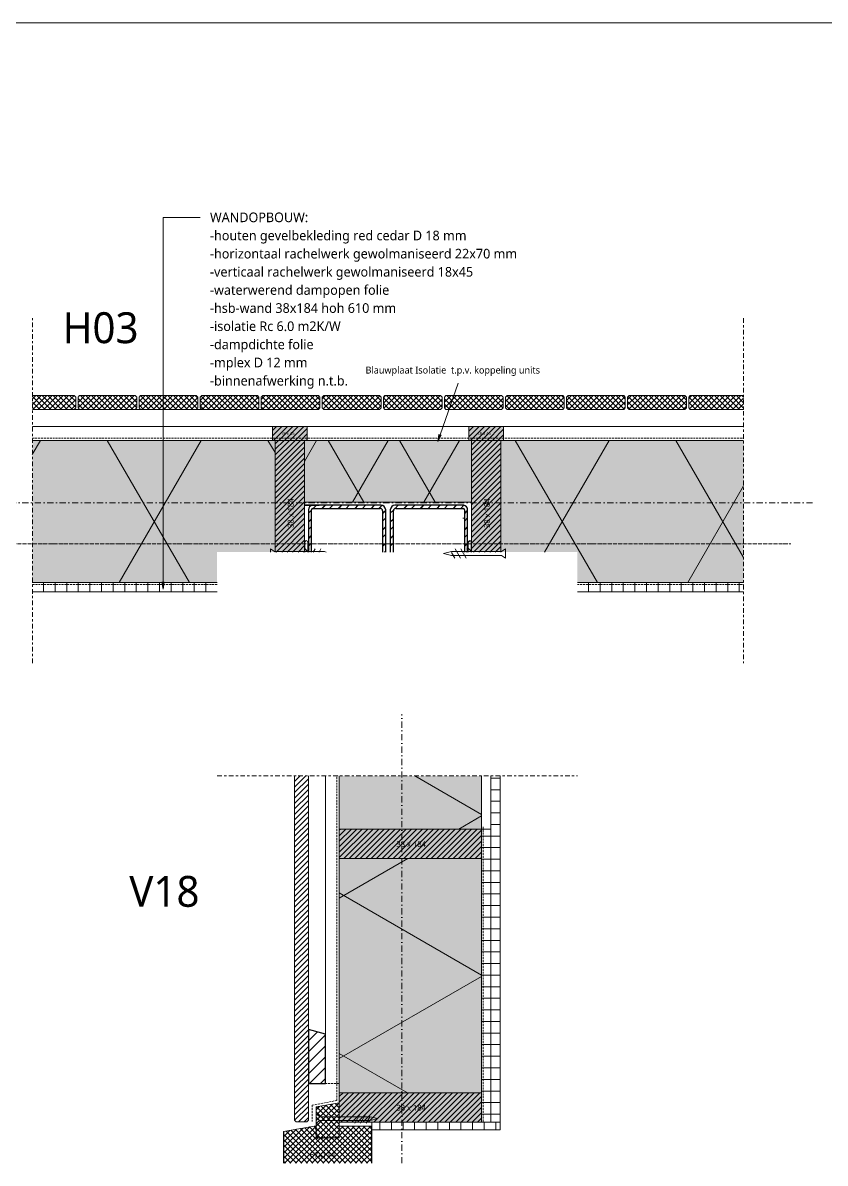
# Model space of a CAD drawing. Header units: millimetres. Extents: x 1381 to 5981, y 1743 to 14688.
# Drawn here: x 3723 to 4761, y 13212 to 14688 of the extents above; entities that cross this region are included whole.
import ezdxf

# ---------------------------------------------------------------- set-up
doc = ezdxf.new("R2010")
doc.units = ezdxf.units.MM
for name, pattern in [('MV_center', [15, 6, -3, 3, -3]), ('MV_hartlijn_staal', [6.6, 5, -0.8, 0, -0.8]), ('MV_hidden', [3.75, 2.5, -1.25]), ('MV_stramien', [16, 8, -4, 0, -4])]:
    doc.linetypes.add(name, pattern=pattern)
for name, color, linetype, lineweight in [('A-ANNO-NOTE', 131, 'Continuous', 18), ('A-DETL', 90, 'Continuous', 13), ('A-DETL-GENF', 92, 'Continuous', 18), ('A-DETL-MEDM', 33, 'Continuous', 18), ('G-ANNO-TEXT', 231, 'Continuous', 13)]:
    doc.layers.add(name, color=color, linetype=linetype, lineweight=lineweight)
doc.styles.add('Segoe UI', font='segoeui.ttf', dxfattribs={"height": 7.5})
doc.styles.add('Segoe UI_1', font='segoeui.ttf', dxfattribs={"height": 4})
doc.styles.add('Segoe UI_2', font='segoeui.ttf', dxfattribs={"height": 12.5})
doc.styles.add('Segoe UI_3', font='segoeui.ttf', dxfattribs={"height": 40})
doc.styles.add('Segoe UI_4', font='segoeui.ttf', dxfattribs={"height": 9})
doc.styles.add('Segoe UI_B', font='segoeui.ttf', dxfattribs={"height": 12.5})
pattern_1 = [(45, (0, 0), (-3.5355339, 3.5355339), []), (135, (0, 0), (-3.5355339, -3.5355339), [])]
pattern_2 = [(270, (0, 0), (-15, -9e-16), [])]
pattern_3 = [(45, (0, 0), (-10.606602, 10.606602), []), (45, (0.5, 0), (-10.606602, 10.606602), []), (45, (10, 0), (-10.606602, 10.606602), [])]
pattern_4 = [(90, (0, 0), (-15, 9e-16), [])]
pattern_5 = [(45, (0, 0), (-10.606602, 10.606602), []), (135, (0, 0), (-10.606602, -10.606602), [])]
pattern_6 = [(300, (-2126.39, -181.76), (-155.885, -90), []), (240, (-2126.39, -181.76), (-155.885, 90), [])]
pattern_7 = [(240, (0, 0), (-11.2583, 6.5), [])]
pattern_8 = [(240, (7.5, 0), (-11.2583, 6.5), [])]

# ---------------------------------------------------------------- blocks, each defined once
blk = doc.blocks.new('00 plaatmateriaal - d_12 mm-3690112-Details Strandbaak Paviljoen')
at = {"layer": 'A-DETL-GENF', "lineweight": 13}
h = blk.add_hatch(dxfattribs=at)
h.set_pattern_fill('FP_5', color=256, style=0, pattern_type=2)
h.set_pattern_definition(pattern_2)
h.paths.add_polyline_path([(457, 12), (218, 12), (218, 0), (457, 0)])
at = {"layer": 'A-DETL-MEDM'}
blk.add_line((457, 12), (218, 12), dxfattribs=at)
blk = doc.blocks.new('00 plaatmateriaal - d_12 mm-3690113-Details Strandbaak Paviljoen')
at = {"layer": 'A-DETL-GENF', "lineweight": 13}
h = blk.add_hatch(dxfattribs=at)
h.set_pattern_fill('FP_3', color=256, style=0, pattern_type=2)
h.set_pattern_definition(pattern_4)
h.paths.add_polyline_path([(457, -12), (457, 0), (242, 0), (242, -12)])
at = {"layer": 'A-DETL-MEDM'}
blk.add_line((242, -12), (457, -12), dxfattribs=at)
blk = doc.blocks.new('00 hout_rechthoekig_sls - SLS 38x184-V9-Details Strandbaak Paviljoen')
at = {"layer": 'A-DETL-GENF', "lineweight": 13}
blk.add_hatch(color=256, dxfattribs=at).paths.add_polyline_path([(144.5, -38), (144.5, 0), (0, 0), (0, -38)])
at = {"layer": 'A-DETL-MEDM', "lineweight": 13}
h = blk.add_hatch(dxfattribs=at)
h.set_pattern_fill('FP_26', color=256, style=0, pattern_type=2)
h.set_pattern_definition([(135, (14147.107, -4087.567), (-3.5355339, -3.5355339), [])])
h.paths.add_polyline_path([(144.5, -36.3), (144.5, 0), (0, 0), (0, -38), (144.5, -38)])
at = {"layer": 'A-DETL-MEDM'}
for p, q in [((0, 0), (80, 0)), ((0, -38), (0, 0)), ((80, 0), (144.5, 0)), ((144.5, -38), (0, -38)), ((144.5, -38), (0, -38))]:
    blk.add_line(p, q, dxfattribs=at)
blk = doc.blocks.new('42 isolatie - Type 1-V10-Details Strandbaak Paviljoen')
at = {"layer": 'A-DETL-GENF'}
blk.add_hatch(color=256, dxfattribs=at).paths.add_polyline_path([(0.3, 0.8), (216.3, 0.8), (216.3, 80.8), (0.3, 80.8), (0.3, 41.6)])
at = {"layer": 'A-DETL-GENF', "lineweight": 13}
h = blk.add_hatch(dxfattribs=at)
h.set_pattern_fill('FP_18', color=256, style=0, pattern_type=2)
h.set_pattern_definition([(60, (0, 0), (-69.282, 40), []), (120, (0, 0), (-69.282, -40), [])])
h.paths.add_polyline_path([(0.3, 0.8), (216.3, 0.8), (216.3, 80.8), (0.3, 80.8), (0.3, 41.6)])
at = {"layer": 'A-DETL-GENF'}
for p, q in [((3.8, 80.8), (0.3, 80.8)), ((0.3, 80.8), (0.3, 0.8)), ((0.3, 80.8), (0.3, 0.8)), ((212.8, 80.8), (3.8, 80.8)), ((212.8, 80.8), (3.8, 80.8)), ((216.3, 80.8), (212.8, 80.8)), ((216.3, 80.8), (212.8, 80.8)), ((216.3, 0.8), (216.3, 80.8)), ((0.3, 0.8), (216.3, 0.8)), ((0.3, 0.8), (216.3, 0.8))]:
    blk.add_line(p, q, dxfattribs=at)
blk = doc.blocks.new('42 isolatie - Type 1-V11-Details Strandbaak Paviljoen')
at = {"layer": 'A-DETL-GENF'}
blk.add_hatch(color=256, dxfattribs=at).paths.add_polyline_path([(314.3, -0.8), (75.3, -0.8), (75.3, -40.3), (0.3, -40.3), (0.3, -184.8), (314.3, -184.8), (314.3, -33.7)])
at = {"layer": 'A-DETL-GENF', "lineweight": 13}
h = blk.add_hatch(dxfattribs=at)
h.set_pattern_fill('FP_22', color=256, style=0, pattern_type=2)
h.set_pattern_definition(pattern_6)
h.paths.add_polyline_path([(314.3, -0.8), (75.3, -0.8), (75.3, -40.3), (0.3, -40.3), (0.3, -184.8), (314.3, -184.8), (314.3, -33.7)])
at = {"layer": 'A-DETL-GENF'}
for p, q in [((314.3, -0.8), (75.3, -0.8)), ((314.3, -0.8), (75.3, -0.8)), ((0.3, -40.3), (0.3, -184.8)), ((0.3, -40.3), (0.3, -184.8)), ((0.3, -184.8), (3.8, -184.8)), ((3.8, -184.8), (314.3, -184.8)), ((3.8, -184.8), (314.3, -184.8))]:
    blk.add_line(p, q, dxfattribs=at)
blk = doc.blocks.new('28 schroef - 5_0x80-V12-Details Strandbaak Paviljoen')
at = {"layer": 'A-DETL-GENF', "lineweight": 13}
h = blk.add_hatch(dxfattribs=at)
h.set_pattern_fill('FP_12', color=256, style=0, pattern_type=2)
h.set_pattern_definition(pattern_7)
h.paths.add_polyline_path([(50, 2), (70, 2), (70, 6), (50, 6)])
h = blk.add_hatch(dxfattribs=at)
h.set_pattern_fill('FP_13', color=256, style=0, pattern_type=2)
h.set_pattern_definition(pattern_8)
h.paths.add_polyline_path([(50, 2), (70, 2), (70, 6), (50, 6)])
for p, q in [((0, 2), (0, 6)), ((0, 6), (5, 2.5)), ((5, 2.5), (70, 2.5)), ((70, 2.5), (72.2, 2))]:
    blk.add_line(p, q, dxfattribs=at)
blk = doc.blocks.new('NLRS_00_DI_maskeer - Type 1-4234849-Details Strandbaak Paviljoen')
at = {"layer": 'A-DETL-GENF', "linetype": 'MV_center'}
blk.add_line((-100, 0), (346.4, 0), dxfattribs=at)
blk = doc.blocks.new('00 hout_rechthoekig_sls - Vuren 18x45-V13-Details Strandbaak Paviljoen')
at = {"layer": 'A-DETL-GENF', "lineweight": 13}
blk.add_hatch(color=256, dxfattribs=at).paths.add_polyline_path([(0, 18), (0, 0), (45, 0), (45, 18), (39.8, 18)])
at = {"layer": 'A-DETL-MEDM', "lineweight": 13}
h = blk.add_hatch(dxfattribs=at)
h.set_pattern_fill('FP_27', color=256, style=0, pattern_type=2)
h.set_pattern_definition([(225, (4091.067, 14165.107), (3.5355339, -3.5355339), [])])
h.paths.add_polyline_path([(0, 18), (0, 0), (45, 0), (45, 18), (39.8, 18)])
at = {"layer": 'A-DETL-MEDM'}
for p, q in [((45, 18), (0, 18)), ((0, 18), (0, 0)), ((45, 18), (0, 18)), ((45, 0), (45, 18)), ((45, 0), (45, 18)), ((45, 0), (45, 18)), ((0, 0), (45, 0))]:
    blk.add_line(p, q, dxfattribs=at)
blk = doc.blocks.new('00 hout_rechthoekig_sls - SLS 38x184-V14-Details Strandbaak Paviljoen')
at = {"layer": 'A-DETL-GENF', "lineweight": 13}
blk.add_hatch(color=256, dxfattribs=at).paths.add_polyline_path([(144.5, -38), (144.5, 0), (0, 0), (0, -38), (39.2, -38)])
at = {"layer": 'A-DETL-MEDM', "lineweight": 13}
h = blk.add_hatch(dxfattribs=at)
h.set_pattern_fill('FP_28', color=256, style=0, pattern_type=2)
h.set_pattern_definition([(135, (14147.107, -4341.567), (-3.5355339, -3.5355339), [])])
h.paths.add_polyline_path([(144.5, 0), (0, 0), (0, -38), (144.5, -38)])
at = {"layer": 'A-DETL-MEDM'}
for p, q in [((0, 0), (144.5, 0)), ((0, -38), (0, 0)), ((144.5, -38), (0, -38)), ((144.5, -38), (0, -38))]:
    blk.add_line(p, q, dxfattribs=at)
blk = doc.blocks.new('00 hout_rechthoekig_sls - Vuren 18x45-V15-Details Strandbaak Paviljoen')
at = {"layer": 'A-DETL-GENF', "lineweight": 13}
blk.add_hatch(color=256, dxfattribs=at).paths.add_polyline_path([(0, 18), (0, 0), (45, 0), (45, 18), (3.5, 18)])
at = {"layer": 'A-DETL-MEDM', "lineweight": 13}
h = blk.add_hatch(dxfattribs=at)
h.set_pattern_fill('FP_29', color=256, style=0, pattern_type=2)
h.set_pattern_definition([(225, (4345.067, 14165.107), (3.5355339, -3.5355339), [])])
h.paths.add_polyline_path([(0, 18), (0, 0), (45, 0), (45, 18), (3.5, 18)])
at = {"layer": 'A-DETL-MEDM'}
for p, q in [((3.5, 18), (0, 18)), ((0, 18), (0, 0)), ((3.5, 18), (0, 18)), ((45, 18), (3.5, 18)), ((45, 18), (3.5, 18)), ((45, 0), (45, 18)), ((45, 0), (45, 18)), ((45, 0), (45, 18)), ((0, 0), (45, 0))]:
    blk.add_line(p, q, dxfattribs=at)
blk = doc.blocks.new('42 isolatie - Type 1-V16-Details Strandbaak Paviljoen')
at = {"layer": 'A-DETL-GENF'}
blk.add_hatch(color=256, dxfattribs=at).paths.add_polyline_path([(314.3, 0.8), (314.3, 184.8), (0.3, 184.8), (0.3, 40.3), (99.3, 40.3), (99.3, 0.8)])
at = {"layer": 'A-DETL-GENF', "lineweight": 13}
h = blk.add_hatch(dxfattribs=at)
h.set_pattern_fill('FP_2', color=256, style=0, pattern_type=2)
h.set_pattern_definition([(60, (-2126.39, 181.76), (-155.885, 90), []), (120, (-2126.39, 181.76), (-155.885, -90), [])])
h.paths.add_polyline_path([(314.3, 0.8), (314.3, 184.8), (0.3, 184.8), (0.3, 40.3), (99.3, 40.3), (99.3, 0.8)])
at = {"layer": 'A-DETL-GENF'}
for p, q in [((314.3, 184.8), (0.3, 184.8)), ((0.3, 184.8), (0.3, 40.3)), ((314.3, 184.8), (0.3, 184.8)), ((0.3, 184.8), (0.3, 40.3)), ((99.3, 0.8), (314.3, 0.8)), ((99.3, 0.8), (314.3, 0.8))]:
    blk.add_line(p, q, dxfattribs=at)
blk = doc.blocks.new('NLRS_00_DI_maskeer - Type 1-4234847-Details Strandbaak Paviljoen')
at = {"layer": 'A-DETL-GENF', "linetype": 'MV_center'}
blk.add_line((346.4, 0), (-100, 0), dxfattribs=at)
blk = doc.blocks.new('42 isolatie - Type 1-3776623-Details Strandbaak Paviljoen')
at = {"layer": 'A-DETL-GENF'}
h = blk.add_hatch(color=256, dxfattribs=at)
h.paths.add_polyline_path([(490.5, -184.8), (490.5, -0.8), (187.2, -0.8), (187.2, -184.8), (468.3, -184.8)])
h.paths.add_polyline_path([(149.2, -0.8), (80.2, -0.8), (80.2, -184.8), (149.2, -184.8)])
at = {"layer": 'A-DETL-GENF', "lineweight": 13}
h = blk.add_hatch(dxfattribs=at)
h.set_pattern_fill('FP_22', color=256, style=0, pattern_type=2)
h.set_pattern_definition(pattern_6)
h.paths.add_polyline_path([(490.5, -184.8), (490.5, -0.8), (187.2, -0.8), (187.2, -184.8), (468.3, -184.8)])
h.paths.add_polyline_path([(149.2, -0.8), (80.2, -0.8), (80.2, -184.8), (149.2, -184.8)])
at = {"layer": 'A-DETL-GENF'}
for p, q in [((149.2, -0.8), (80.2, -0.8)), ((149.2, -0.8), (80.2, -0.8)), ((490.5, -0.8), (187.2, -0.8)), ((490.5, -184.8), (490.5, -0.8)), ((80.2, -184.8), (149.2, -184.8)), ((80.2, -184.8), (149.2, -184.8)), ((187.2, -184.8), (490.5, -184.8)), ((187.2, -184.8), (490.5, -184.8))]:
    blk.add_line(p, q, dxfattribs=at)
blk = doc.blocks.new('00 plaatmateriaal - d_12 mm-3690132-Details Strandbaak Paviljoen')
at = {"layer": 'A-DETL-GENF', "lineweight": 13}
h = blk.add_hatch(dxfattribs=at)
h.set_pattern_fill('FP_5', color=256, style=0, pattern_type=2)
h.set_pattern_definition(pattern_2)
h.paths.add_polyline_path([(379.2, 12), (0, 12), (0, 0), (379.2, 0)])
at = {"layer": 'A-DETL-MEDM'}
for p, q in [((0, 12), (0, 0)), ((38, 0), (341.2, 0)), ((379.2, 0), (379.2, 12))]:
    blk.add_line(p, q, dxfattribs=at)
blk = doc.blocks.new('00 hout_rechthoekig_sls - SLS 38x184-V19-Details Strandbaak Paviljoen')
at = {"layer": 'A-DETL-GENF', "lineweight": 13}
blk.add_hatch(color=256, dxfattribs=at).paths.add_polyline_path([(0, -38), (184, -38), (184, 0), (0, 0)])
at = {"layer": 'A-DETL-MEDM', "lineweight": 13}
h = blk.add_hatch(dxfattribs=at)
h.set_pattern_fill('FP_37', color=256, style=0, pattern_type=2)
h.set_pattern_definition([(45, (-4132.56, -13643.871), (-3.5355339, 3.5355339), [])])
h.paths.add_polyline_path([(0, -38), (184, -38), (184, 0), (0, 0)])
at = {"layer": 'A-DETL-MEDM'}
for p, q in [((0, 0), (184, 0)), ((0, -38), (0, 0)), ((184, 0), (184, -38)), ((184, 0), (184, -38)), ((184, 0), (184, -38)), ((184, -38), (0, -38)), ((184, -38), (0, -38))]:
    blk.add_line(p, q, dxfattribs=at)
blk = doc.blocks.new('00 plaatmateriaal - d_12 mm-3690134-Details Strandbaak Paviljoen')
at = {"layer": 'A-DETL-GENF', "lineweight": 13}
h = blk.add_hatch(dxfattribs=at)
h.set_pattern_fill('FP_3', color=256, style=0, pattern_type=2)
h.set_pattern_definition(pattern_4)
h.paths.add_polyline_path([(485, -12), (485, 0), (36.8, 0), (36.8, -12), (424.8, -12)])
at = {"layer": 'A-DETL-MEDM'}
for p, q in [((485, 0), (36.8, 0)), ((36.8, -12), (485, -12))]:
    blk.add_line(p, q, dxfattribs=at)
blk = doc.blocks.new('NLRS_00_DI_maskeer - Type 1-4234853-Details Strandbaak Paviljoen')
at = {"layer": 'A-DETL-GENF', "linetype": 'MV_center'}
blk.add_line((366, 0), (-100, 0), dxfattribs=at)
blk = doc.blocks.new('00 hout_rechthoekig_sls - SLS 38x184-V20-Details Strandbaak Paviljoen')
at = {"layer": 'A-DETL-GENF', "lineweight": 13}
blk.add_hatch(color=256, dxfattribs=at).paths.add_polyline_path([(0, -38), (184, -38), (184, 0), (0, 0), (0, -13)])
at = {"layer": 'A-DETL-MEDM', "lineweight": 13}
h = blk.add_hatch(dxfattribs=at)
h.set_pattern_fill('FP_39', color=256, style=0, pattern_type=2)
h.set_pattern_definition([(45, (-4132.56, -13302.641), (-3.5355339, 3.5355339), [])])
h.paths.add_polyline_path([(0, -38), (184, -38), (184, 0), (0, 0), (0, -13)])
at = {"layer": 'A-DETL-MEDM'}
for p, q in [((0, 0), (184, 0)), ((0, -13), (0, 0)), ((184, 0), (184, -38)), ((184, 0), (184, -38)), ((184, 0), (184, -38)), ((0, -38), (0, -13)), ((20, -38), (0, -38)), ((20, -38), (0, -38)), ((40, -38), (20, -38)), ((40, -38), (20, -38)), ((42, -38), (40, -38)), ((42, -38), (40, -38)), ((184, -38), (42, -38)), ((184, -38), (42, -38))]:
    blk.add_line(p, q, dxfattribs=at)
blk = doc.blocks.new('00 plaatmateriaal - d_10 mm-3690135-Details Strandbaak Paviljoen')
at = {"layer": 'A-DETL-GENF', "lineweight": 13}
h = blk.add_hatch(dxfattribs=at)
h.set_pattern_fill('FP_5', color=256, style=0, pattern_type=2)
h.set_pattern_definition(pattern_2)
h.paths.add_polyline_path([(0, 10), (0, 0), (166, 0), (166, 10), (127.9, 10)])
at = {"layer": 'A-DETL-MEDM'}
for p, q in [((166, 10), (0, 10)), ((0, 10), (0, 0)), ((0, 0), (166, 0)), ((166, 0), (166, 5))]:
    blk.add_line(p, q, dxfattribs=at)
blk = doc.blocks.new('28 schroef - 5_0x80-4440999-Details Strandbaak Paviljoen')
at = {"layer": 'A-DETL-GENF', "lineweight": 13}
h = blk.add_hatch(dxfattribs=at)
h.set_pattern_fill('FP_12', color=256, style=0, pattern_type=2)
h.set_pattern_definition(pattern_7)
h.paths.add_polyline_path([(50, -6), (70, -6), (70, 6), (50, 6)])
h = blk.add_hatch(dxfattribs=at)
h.set_pattern_fill('FP_13', color=256, style=0, pattern_type=2)
h.set_pattern_definition(pattern_8)
h.paths.add_polyline_path([(50, -6), (70, -6), (70, 6), (50, 6)])
for p, q in [((0, -6), (0, 6)), ((0, 6), (5, 2.5)), ((5, 2.5), (70, 2.5)), ((70, 2.5), (80, 0)), ((80, 0), (70, -2.5)), ((5, -2.5), (0, -6)), ((70, -2.5), (5, -2.5))]:
    blk.add_line(p, q, dxfattribs=at)
blk = doc.blocks.new('28 schroef - 5_0x80-V32-Details Strandbaak Paviljoen')
at = {"layer": 'A-DETL-GENF', "lineweight": 13}
h = blk.add_hatch(dxfattribs=at)
h.set_pattern_fill('FP_8', color=256, style=0, pattern_type=2)
h.set_pattern_definition([(120, (0, 0), (-11.2583, -6.5), [])])
h.paths.add_polyline_path([(70, 6), (50, 6), (50, -6), (70, -6), (70, 4.6)])
h = blk.add_hatch(dxfattribs=at)
h.set_pattern_fill('FP_9', color=256, style=0, pattern_type=2)
h.set_pattern_definition([(120, (7.5, 0), (-11.2583, -6.5), [])])
h.paths.add_polyline_path([(70, 6), (50, 6), (50, -6), (70, -6), (70, 4.6)])
for p, q in [((0, 6), (0, -6)), ((5, 2.5), (0, 6)), ((70, 2.5), (5, 2.5)), ((80, 0), (70, 2.5)), ((0, -6), (5, -2.5)), ((5, -2.5), (70, -2.5)), ((70, -2.5), (80, 0))]:
    blk.add_line(p, q, dxfattribs=at)

msp = doc.modelspace()

# ---------------------------------------------------------------- hatches: boundary and pattern name
at = {"layer": 'A-DETL-GENF', "lineweight": 13}
h = msp.add_hatch(dxfattribs=at)
h.set_pattern_fill('FP_15', color=250, style=0, pattern_type=2)
h.set_pattern_definition(pattern_1)
h.paths.add_polyline_path([(3735.6, 14187.1), (3789.6, 14187.1), (3791.6, 14189.1), (3791.6, 14203.1), (3789.6, 14205.1), (3735.6, 14205.1), (3735.6, 14191.6)])
h = msp.add_hatch(dxfattribs=at)
h.set_pattern_fill('FP_15', color=250, style=0, pattern_type=2)
h.set_pattern_definition(pattern_1)
h.paths.add_polyline_path([(3868.6, 14187.1), (3870.6, 14189.1), (3870.6, 14203.1), (3868.6, 14205.1), (3796.6, 14205.1), (3794.6, 14203.1), (3794.6, 14189.1), (3796.6, 14187.1)])
h = msp.add_hatch(dxfattribs=at)
h.set_pattern_fill('FP_15', color=250, style=0, pattern_type=2)
h.set_pattern_definition(pattern_1)
h.paths.add_polyline_path([(3947.6, 14187.1), (3949.6, 14189.1), (3949.6, 14203.1), (3947.6, 14205.1), (3875.6, 14205.1), (3873.6, 14203.1), (3873.6, 14189.1), (3875.6, 14187.1)])
h = msp.add_hatch(dxfattribs=at)
h.set_pattern_fill('FP_15', color=250, style=0, pattern_type=2)
h.set_pattern_definition(pattern_1)
h.paths.add_polyline_path([(4026.6, 14187.1), (4028.6, 14189.1), (4028.6, 14203.1), (4026.6, 14205.1), (3954.6, 14205.1), (3952.6, 14203.1), (3952.6, 14189.1), (3954.6, 14187.1)])
h = msp.add_hatch(dxfattribs=at)
h.set_pattern_fill('FP_15', color=250, style=0, pattern_type=2)
h.set_pattern_definition(pattern_1)
h.paths.add_polyline_path([(4105.6, 14187.1), (4107.6, 14189.1), (4107.6, 14203.1), (4105.6, 14205.1), (4033.6, 14205.1), (4031.6, 14203.1), (4031.6, 14189.1), (4033.6, 14187.1), (4051.3, 14187.1)])
h = msp.add_hatch(dxfattribs=at)
h.set_pattern_fill('FP_15', color=250, style=0, pattern_type=2)
h.set_pattern_definition(pattern_1)
h.paths.add_polyline_path([(4184.6, 14187.1), (4186.6, 14189.1), (4186.6, 14203.1), (4184.6, 14205.1), (4112.6, 14205.1), (4110.6, 14203.1), (4110.6, 14189.1), (4112.6, 14187.1)])
h = msp.add_hatch(dxfattribs=at)
h.set_pattern_fill('FP_15', color=250, style=0, pattern_type=2)
h.set_pattern_definition(pattern_1)
h.paths.add_polyline_path([(4263.6, 14187.1), (4265.6, 14189.1), (4265.6, 14203.1), (4263.6, 14205.1), (4191.6, 14205.1), (4189.6, 14203.1), (4189.6, 14189.1), (4191.6, 14187.1), (4212.7, 14187.1)])
h = msp.add_hatch(dxfattribs=at)
h.set_pattern_fill('FP_15', color=250, style=0, pattern_type=2)
h.set_pattern_definition(pattern_1)
h.paths.add_polyline_path([(4342.6, 14187.1), (4344.6, 14189.1), (4344.6, 14203.1), (4342.6, 14205.1), (4270.6, 14205.1), (4268.6, 14203.1), (4268.6, 14189.1), (4270.6, 14187.1)])
h = msp.add_hatch(dxfattribs=at)
h.set_pattern_fill('FP_15', color=250, style=0, pattern_type=2)
h.set_pattern_definition(pattern_1)
h.paths.add_polyline_path([(4421.6, 14187.1), (4423.6, 14189.1), (4423.6, 14203.1), (4421.6, 14205.1), (4349.6, 14205.1), (4347.6, 14203.1), (4347.6, 14189.1), (4349.6, 14187.1), (4374.1, 14187.1)])
h = msp.add_hatch(dxfattribs=at)
h.set_pattern_fill('FP_15', color=250, style=0, pattern_type=2)
h.set_pattern_definition(pattern_1)
h.paths.add_polyline_path([(4500.6, 14187.1), (4502.6, 14189.1), (4502.6, 14203.1), (4500.6, 14205.1), (4428.6, 14205.1), (4426.6, 14203.1), (4426.6, 14189.1), (4428.6, 14187.1)])
h = msp.add_hatch(dxfattribs=at)
h.set_pattern_fill('FP_15', color=250, style=0, pattern_type=2)
h.set_pattern_definition(pattern_1)
h.paths.add_polyline_path([(4579.6, 14187.1), (4581.6, 14189.1), (4581.6, 14203.1), (4579.6, 14205.1), (4507.6, 14205.1), (4505.6, 14203.1), (4505.6, 14189.1), (4507.6, 14187.1)])
h = msp.add_hatch(dxfattribs=at)
h.set_pattern_fill('FP_15', color=250, style=0, pattern_type=2)
h.set_pattern_definition(pattern_1)
h.paths.add_polyline_path([(4655.6, 14187.1), (4655.6, 14205.1), (4586.6, 14205.1), (4584.6, 14203.1), (4584.6, 14189.1), (4586.6, 14187.1)])
h = msp.add_hatch(dxfattribs=at)
h.set_pattern_fill('FP_4', color=254, style=0, pattern_type=2)
h.set_pattern_definition(pattern_3)
h.paths.add_polyline_path([(4192.6, 14002.6), (4192.6, 14057.1), (4192.4, 14058.7), (4191.8, 14060.1), (4190.8, 14061.3), (4189.6, 14062.3), (4188.1, 14062.9), (4186.6, 14063.1), (4097.6, 14063.1), (4096.2, 14062.7), (4095, 14062), (4094, 14061.1), (4093.2, 14059.9), (4092.7, 14058.6), (4092.6, 14057.2), (4092.6, 14002.6), (4096.6, 14002.6), (4096.6, 14057.2), (4096.6, 14057.7), (4096.8, 14058.2), (4097.1, 14058.6), (4097.5, 14058.9), (4098, 14059.1), (4185.6, 14059.1), (4186.3, 14059), (4187.1, 14058.7), (4187.7, 14058.2), (4188.2, 14057.6), (4188.5, 14056.9), (4188.6, 14056.1), (4188.6, 14002.6), (4190.1, 14002.6)])
h = msp.add_hatch(dxfattribs=at)
h.set_pattern_fill('FP_4', color=254, style=0, pattern_type=2)
h.set_pattern_definition(pattern_3)
h.paths.add_polyline_path([(4298.6, 14002.6), (4298.6, 14057.2), (4298.4, 14058.6), (4297.9, 14059.9), (4297.1, 14061.1), (4296.1, 14062), (4294.9, 14062.7), (4293.6, 14063.1), (4204.6, 14063.1), (4203, 14062.9), (4201.6, 14062.3), (4200.3, 14061.3), (4199.4, 14060.1), (4198.8, 14058.7), (4198.6, 14057.1), (4198.6, 14002.6), (4202.6, 14002.6), (4202.6, 14056.1), (4202.7, 14056.9), (4203, 14057.6), (4203.4, 14058.2), (4204.1, 14058.7), (4204.8, 14059), (4205.6, 14059.1), (4293.1, 14059.1), (4293.6, 14058.9), (4294, 14058.6), (4294.3, 14058.2), (4294.5, 14057.7), (4294.6, 14057.2), (4294.6, 14002.6), (4296.1, 14002.6)])
h = msp.add_hatch(dxfattribs=at)
h.set_pattern_fill('FP_14', color=254, style=0, pattern_type=2)
h.set_pattern_definition(pattern_5)
h.paths.add_polyline_path([(4091.9, 14002.6), (4091.9, 14015.4), (4091.8, 14015.9), (4091.6, 14016.4), (4091.3, 14016.8), (4090.9, 14017.1), (4090.4, 14017.3), (4089.9, 14017.4), (4089.3, 14017.3), (4088.9, 14017.1), (4088.4, 14016.8), (4088.1, 14016.4), (4087.9, 14015.9), (4087.9, 14015.4), (4087.9, 14002.6), (4089.6, 14002.6)])
h = msp.add_hatch(dxfattribs=at)
h.set_pattern_fill('FP_14', color=254, style=0, pattern_type=2)
h.set_pattern_definition(pattern_5)
h.paths.add_polyline_path([(4303.3, 14002.6), (4303.3, 14015.4), (4303.2, 14015.9), (4303, 14016.4), (4302.7, 14016.8), (4302.3, 14017.1), (4301.8, 14017.3), (4301.3, 14017.4), (4300.8, 14017.3), (4300.3, 14017.1), (4299.9, 14016.8), (4299.5, 14016.4), (4299.3, 14015.9), (4299.3, 14015.4), (4299.3, 14002.6), (4301.5, 14002.6)])
h = msp.add_hatch(dxfattribs=at)
h.set_pattern_fill('FP_36', color=250, style=0, pattern_type=2)
h.set_pattern_definition([(45, (0, 0), (-3.5355339, 3.5355339), [])])
h.paths.add_polyline_path([(4090.6, 13265.3), (4092.6, 13267.3), (4092.6, 13712.9), (4074.6, 13712.9), (4074.6, 13267.3), (4076.6, 13265.3)])
h = msp.add_hatch(dxfattribs=at)
h.set_pattern_fill('FP_38', color=254, style=0, pattern_type=2)
h.set_pattern_definition([(45, (0, 0), (-7.071068, 7.071068), [])])
h.paths.add_polyline_path([(4092.6, 13314.6), (4114.6, 13314.6), (4114.6, 13378.7), (4092.6, 13384.6), (4092.6, 13324.8)])
h = msp.add_hatch(dxfattribs=at)
h.set_pattern_fill('FP_15', color=250, style=0, pattern_type=2)
h.set_pattern_definition(pattern_1)
h.paths.add_polyline_path([(4132, 13244.6), (4132.6, 13244.6), (4132.6, 13289.6), (4102.6, 13284.4), (4102.6, 13257.2), (4102.8, 13257.2), (4103.1, 13257.1), (4103.3, 13256.9), (4103.4, 13256.7), (4103.5, 13256.5), (4103.6, 13256.2), (4103.5, 13256), (4103.4, 13255.7), (4103.3, 13255.5), (4103.1, 13255.3), (4102.8, 13255.2), (4102.6, 13255.2), (4102.6, 13250.9), (4102.8, 13250.9), (4103.1, 13250.8), (4103.3, 13250.6), (4103.4, 13250.4), (4103.5, 13250.2), (4103.6, 13249.9), (4103.5, 13249.6), (4103.4, 13249.4), (4103.3, 13249.2), (4103.1, 13249), (4102.8, 13248.9), (4102.6, 13248.9), (4102.6, 13244.6), (4103.2, 13244.6), (4103.3, 13244.9), (4103.4, 13245.2), (4103.6, 13245.4), (4103.7, 13245.5), (4104, 13245.6), (4104.2, 13245.6), (4104.5, 13245.6), (4104.7, 13245.5), (4105, 13245.3), (4105.1, 13245.1), (4105.2, 13244.9), (4105.2, 13244.6), (4109.6, 13244.6), (4109.6, 13244.9), (4109.7, 13245.1), (4109.9, 13245.3), (4110.1, 13245.5), (4110.3, 13245.6), (4110.6, 13245.6), (4110.8, 13245.6), (4111.1, 13245.5), (4111.3, 13245.3), (4111.4, 13245.1), (4111.5, 13244.9), (4111.6, 13244.6), (4115.9, 13244.6), (4115.9, 13244.9), (4116, 13245.1), (4116.2, 13245.3), (4116.4, 13245.5), (4116.6, 13245.6), (4116.9, 13245.6), (4117.2, 13245.6), (4117.4, 13245.5), (4117.6, 13245.3), (4117.8, 13245.1), (4117.9, 13244.9), (4117.9, 13244.6), (4122.2, 13244.6), (4122.2, 13244.9), (4122.3, 13245.1), (4122.5, 13245.3), (4122.7, 13245.5), (4123, 13245.6), (4123.2, 13245.6), (4123.5, 13245.6), (4123.7, 13245.5), (4123.9, 13245.3), (4124.1, 13245.1), (4124.2, 13244.9), (4124.2, 13244.6), (4128.5, 13244.6), (4128.6, 13244.9), (4128.7, 13245.1), (4128.8, 13245.3), (4129, 13245.5), (4129.3, 13245.6), (4129.5, 13245.6), (4129.8, 13245.6), (4130, 13245.5), (4130.2, 13245.3), (4130.4, 13245.1), (4130.5, 13244.9), (4130.5, 13244.6)])
h = msp.add_hatch(dxfattribs=at)
h.set_pattern_fill('FP_15', color=250, style=0, pattern_type=2)
h.set_pattern_definition(pattern_1)
h.paths.add_polyline_path([(4071.7, 13211.6), (4174.6, 13211.6), (4174.6, 13259.6), (4132.6, 13259.6), (4132.6, 13244.6), (4130.5, 13244.6), (4130.5, 13244.4), (4130.4, 13244.1), (4130.2, 13243.9), (4130, 13243.8), (4129.8, 13243.7), (4129.5, 13243.6), (4129.3, 13243.7), (4129, 13243.8), (4128.8, 13243.9), (4128.7, 13244.1), (4128.6, 13244.4), (4128.5, 13244.6), (4124.2, 13244.6), (4124.2, 13244.4), (4124.1, 13244.1), (4123.9, 13243.9), (4123.7, 13243.8), (4123.5, 13243.7), (4123.2, 13243.6), (4123, 13243.7), (4122.7, 13243.8), (4122.5, 13243.9), (4122.3, 13244.1), (4122.2, 13244.4), (4122.2, 13244.6), (4117.9, 13244.6), (4117.9, 13244.4), (4117.8, 13244.1), (4117.6, 13243.9), (4117.4, 13243.8), (4117.2, 13243.7), (4116.9, 13243.6), (4116.6, 13243.7), (4116.4, 13243.8), (4116.2, 13243.9), (4116, 13244.1), (4115.9, 13244.4), (4115.9, 13244.6), (4111.6, 13244.6), (4111.5, 13244.4), (4111.4, 13244.1), (4111.3, 13243.9), (4111.1, 13243.8), (4110.8, 13243.7), (4110.6, 13243.6), (4110.3, 13243.7), (4110.1, 13243.8), (4109.9, 13243.9), (4109.7, 13244.1), (4109.6, 13244.4), (4109.6, 13244.6), (4105.2, 13244.6), (4105.2, 13244.4), (4105.1, 13244.1), (4105, 13243.9), (4104.7, 13243.8), (4104.5, 13243.7), (4104.2, 13243.6), (4104, 13243.7), (4103.7, 13243.8), (4103.5, 13243.9), (4103.4, 13244.1), (4103.3, 13244.4), (4103.2, 13244.6), (4102.6, 13244.6), (4102.6, 13248.9), (4102.3, 13248.9), (4102.1, 13249), (4101.9, 13249.2), (4101.7, 13249.4), (4101.6, 13249.6), (4101.6, 13249.9), (4101.6, 13250.2), (4101.7, 13250.4), (4101.9, 13250.6), (4102.1, 13250.8), (4102.3, 13250.9), (4102.6, 13250.9), (4102.6, 13255.2), (4102.3, 13255.2), (4102.1, 13255.3), (4101.9, 13255.5), (4101.7, 13255.7), (4101.6, 13256), (4101.6, 13256.2), (4101.6, 13256.5), (4101.7, 13256.7), (4101.9, 13256.9), (4102.1, 13257.1), (4102.3, 13257.2), (4102.6, 13257.2), (4102.6, 13260), (4060.6, 13252.6), (4060.6, 13211.6)])
at = {"layer": 'A-DETL-GENF'}
for points in [[(4102.6, 13255.2), (4102.8, 13255.2), (4103.1, 13255.3), (4103.3, 13255.5), (4103.4, 13255.7), (4103.5, 13256), (4103.6, 13256.2), (4103.5, 13256.5), (4103.4, 13256.7), (4103.3, 13256.9), (4103.1, 13257.1), (4102.8, 13257.2), (4102.6, 13257.2), (4102.3, 13257.2), (4102.1, 13257.1), (4101.9, 13256.9), (4101.7, 13256.7), (4101.6, 13256.5), (4101.6, 13256.2), (4101.6, 13256), (4101.7, 13255.7), (4101.9, 13255.5), (4102.1, 13255.3), (4102.3, 13255.2)], [(4102.6, 13248.9), (4102.8, 13248.9), (4103.1, 13249), (4103.3, 13249.2), (4103.4, 13249.4), (4103.5, 13249.6), (4103.6, 13249.9), (4103.5, 13250.2), (4103.4, 13250.4), (4103.3, 13250.6), (4103.1, 13250.8), (4102.8, 13250.9), (4102.6, 13250.9), (4102.3, 13250.9), (4102.1, 13250.8), (4101.9, 13250.6), (4101.7, 13250.4), (4101.6, 13250.2), (4101.6, 13249.9), (4101.6, 13249.6), (4101.7, 13249.4), (4101.9, 13249.2), (4102.1, 13249), (4102.3, 13248.9)], [(4104.2, 13243.6), (4104.5, 13243.7), (4104.7, 13243.8), (4105, 13243.9), (4105.1, 13244.1), (4105.2, 13244.4), (4105.2, 13244.6), (4105.2, 13244.9), (4105.1, 13245.1), (4105, 13245.3), (4104.7, 13245.5), (4104.5, 13245.6), (4104.2, 13245.6), (4104, 13245.6), (4103.7, 13245.5), (4103.5, 13245.3), (4103.4, 13245.1), (4103.3, 13244.9), (4103.2, 13244.6), (4103.3, 13244.4), (4103.4, 13244.1), (4103.5, 13243.9), (4103.7, 13243.8), (4104, 13243.7)], [(4110.6, 13243.6), (4110.8, 13243.7), (4111.1, 13243.8), (4111.3, 13243.9), (4111.4, 13244.1), (4111.5, 13244.4), (4111.6, 13244.6), (4111.5, 13244.9), (4111.4, 13245.1), (4111.3, 13245.3), (4111.1, 13245.5), (4110.8, 13245.6), (4110.6, 13245.6), (4110.3, 13245.6), (4110.1, 13245.5), (4109.9, 13245.3), (4109.7, 13245.1), (4109.6, 13244.9), (4109.6, 13244.6), (4109.6, 13244.4), (4109.7, 13244.1), (4109.9, 13243.9), (4110.1, 13243.8), (4110.3, 13243.7)], [(4116.9, 13243.6), (4117.2, 13243.7), (4117.4, 13243.8), (4117.6, 13243.9), (4117.8, 13244.1), (4117.9, 13244.4), (4117.9, 13244.6), (4117.9, 13244.9), (4117.8, 13245.1), (4117.6, 13245.3), (4117.4, 13245.5), (4117.2, 13245.6), (4116.9, 13245.6), (4116.6, 13245.6), (4116.4, 13245.5), (4116.2, 13245.3), (4116, 13245.1), (4115.9, 13244.9), (4115.9, 13244.6), (4115.9, 13244.4), (4116, 13244.1), (4116.2, 13243.9), (4116.4, 13243.8), (4116.6, 13243.7)], [(4123.2, 13243.6), (4123.5, 13243.7), (4123.7, 13243.8), (4123.9, 13243.9), (4124.1, 13244.1), (4124.2, 13244.4), (4124.2, 13244.6), (4124.2, 13244.9), (4124.1, 13245.1), (4123.9, 13245.3), (4123.7, 13245.5), (4123.5, 13245.6), (4123.2, 13245.6), (4123, 13245.6), (4122.7, 13245.5), (4122.5, 13245.3), (4122.3, 13245.1), (4122.2, 13244.9), (4122.2, 13244.6), (4122.2, 13244.4), (4122.3, 13244.1), (4122.5, 13243.9), (4122.7, 13243.8), (4123, 13243.7)], [(4129.5, 13243.6), (4129.8, 13243.7), (4130, 13243.8), (4130.2, 13243.9), (4130.4, 13244.1), (4130.5, 13244.4), (4130.5, 13244.6), (4130.5, 13244.9), (4130.4, 13245.1), (4130.2, 13245.3), (4130, 13245.5), (4129.8, 13245.6), (4129.5, 13245.6), (4129.3, 13245.6), (4129, 13245.5), (4128.8, 13245.3), (4128.7, 13245.1), (4128.6, 13244.9), (4128.5, 13244.6), (4128.6, 13244.4), (4128.7, 13244.1), (4128.8, 13243.9), (4129, 13243.8), (4129.3, 13243.7)]]:
    msp.add_hatch(color=7, dxfattribs=at).paths.add_polyline_path(points)
at = {"layer": 'G-ANNO-TEXT'}
for points in [[(4259.9, 14145.8), (4264.4, 14153.8), (4261.4, 14154.8)], [(3904.6, 13954.7), (3906.2, 13963.7), (3903, 13963.7)]]:
    msp.add_hatch(color=7, dxfattribs=at).paths.add_polyline_path(points)

# ---------------------------------------------------------------- linework, layer by layer
at = {"layer": 'A-DETL', "lineweight": 18}
for p, q in [((1381.5, 14687.5), (5981.5, 14687.5)), ((3789.6, 14205.1), (3735.6, 14205.1)), ((3791.6, 14203.1), (3789.6, 14205.1)), ((3791.6, 14189.1), (3791.6, 14203.1)), ((3796.6, 14205.1), (3794.6, 14203.1)), ((3794.6, 14203.1), (3794.6, 14189.1)), ((3868.6, 14205.1), (3796.6, 14205.1)), ((3870.6, 14203.1), (3868.6, 14205.1)), ((3870.6, 14189.1), (3870.6, 14203.1)), ((3875.6, 14205.1), (3873.6, 14203.1)), ((3873.6, 14203.1), (3873.6, 14189.1)), ((3947.6, 14205.1), (3875.6, 14205.1)), ((3949.6, 14203.1), (3947.6, 14205.1)), ((3949.6, 14189.1), (3949.6, 14203.1)), ((3954.6, 14205.1), (3952.6, 14203.1)), ((3952.6, 14203.1), (3952.6, 14189.1)), ((4026.6, 14205.1), (3954.6, 14205.1)), ((4028.6, 14203.1), (4026.6, 14205.1)), ((4028.6, 14189.1), (4028.6, 14203.1)), ((4033.6, 14205.1), (4031.6, 14203.1)), ((4031.6, 14203.1), (4031.6, 14189.1)), ((4105.6, 14205.1), (4033.6, 14205.1)), ((4107.6, 14203.1), (4105.6, 14205.1)), ((4107.6, 14189.1), (4107.6, 14203.1)), ((4112.6, 14205.1), (4110.6, 14203.1)), ((4110.6, 14203.1), (4110.6, 14189.1)), ((4184.6, 14205.1), (4112.6, 14205.1)), ((4186.6, 14203.1), (4184.6, 14205.1)), ((4186.6, 14189.1), (4186.6, 14203.1)), ((4191.6, 14205.1), (4189.6, 14203.1)), ((4189.6, 14203.1), (4189.6, 14189.1)), ((4263.6, 14205.1), (4191.6, 14205.1)), ((4265.6, 14203.1), (4263.6, 14205.1)), ((4265.6, 14189.1), (4265.6, 14203.1)), ((4270.6, 14205.1), (4268.6, 14203.1)), ((4268.6, 14203.1), (4268.6, 14189.1)), ((4342.6, 14205.1), (4270.6, 14205.1)), ((4344.6, 14203.1), (4342.6, 14205.1)), ((4344.6, 14189.1), (4344.6, 14203.1)), ((4349.6, 14205.1), (4347.6, 14203.1)), ((4347.6, 14203.1), (4347.6, 14189.1)), ((4421.6, 14205.1), (4349.6, 14205.1)), ((4423.6, 14203.1), (4421.6, 14205.1)), ((4423.6, 14189.1), (4423.6, 14203.1)), ((4428.6, 14205.1), (4426.6, 14203.1)), ((4426.6, 14203.1), (4426.6, 14189.1)), ((4500.6, 14205.1), (4428.6, 14205.1)), ((4502.6, 14203.1), (4500.6, 14205.1)), ((4502.6, 14189.1), (4502.6, 14203.1)), ((4507.6, 14205.1), (4505.6, 14203.1)), ((4505.6, 14203.1), (4505.6, 14189.1)), ((4579.6, 14205.1), (4507.6, 14205.1)), ((4581.6, 14203.1), (4579.6, 14205.1)), ((4581.6, 14189.1), (4581.6, 14203.1)), ((4586.6, 14205.1), (4584.6, 14203.1)), ((4584.6, 14203.1), (4584.6, 14189.1)), ((4655.6, 14205.1), (4586.6, 14205.1)), ((3735.6, 14187.1), (3789.6, 14187.1)), ((4046.1, 14187.1), (3735.6, 14187.1)), ((3789.6, 14187.1), (3791.6, 14189.1)), ((3794.6, 14189.1), (3796.6, 14187.1)), ((3796.6, 14187.1), (3868.6, 14187.1)), ((3868.6, 14187.1), (3870.6, 14189.1)), ((3873.6, 14189.1), (3875.6, 14187.1)), ((3875.6, 14187.1), (3947.6, 14187.1)), ((3947.6, 14187.1), (3949.6, 14189.1)), ((3952.6, 14189.1), (3954.6, 14187.1)), ((3954.6, 14187.1), (4026.6, 14187.1)), ((4026.6, 14187.1), (4028.6, 14189.1)), ((4031.6, 14189.1), (4033.6, 14187.1)), ((4033.6, 14187.1), (4105.6, 14187.1)), ((4105.6, 14187.1), (4107.6, 14189.1)), ((4110.6, 14189.1), (4112.6, 14187.1)), ((4112.6, 14187.1), (4184.6, 14187.1)), ((4184.6, 14187.1), (4186.6, 14189.1)), ((4189.6, 14189.1), (4191.6, 14187.1)), ((4191.6, 14187.1), (4263.6, 14187.1)), ((4263.6, 14187.1), (4265.6, 14189.1)), ((4268.6, 14189.1), (4270.6, 14187.1)), ((4270.6, 14187.1), (4342.6, 14187.1)), ((4342.6, 14187.1), (4344.6, 14189.1)), ((4347.6, 14189.1), (4349.6, 14187.1)), ((4349.6, 14187.1), (4421.6, 14187.1)), ((4421.6, 14187.1), (4423.6, 14189.1)), ((4426.6, 14189.1), (4428.6, 14187.1)), ((4428.6, 14187.1), (4500.6, 14187.1)), ((4500.6, 14187.1), (4502.6, 14189.1)), ((4505.6, 14189.1), (4507.6, 14187.1)), ((4507.6, 14187.1), (4579.6, 14187.1)), ((4579.6, 14187.1), (4581.6, 14189.1)), ((4584.6, 14189.1), (4586.6, 14187.1)), ((4586.6, 14187.1), (4655.6, 14187.1)), ((4046.1, 14165.1), (3735.6, 14165.1)), ((4091.1, 14165.1), (4655.6, 14165.1)), ((4292.6, 14046.3), (4294.6, 14046.3)), ((4087.9, 14015.4), (4087.9, 14002.6)), ((4091.9, 14002.6), (4091.9, 14015.4)), ((4299.3, 14015.4), (4299.3, 14002.6)), ((4303.3, 14002.6), (4303.3, 14015.4)), ((4074.6, 13712.9), (4074.6, 13267.3)), ((4092.6, 13384.6), (4092.6, 13712.9)), ((4114.6, 13712.9), (4114.6, 13378.7)), ((4092.6, 13267.3), (4092.6, 13314.6)), ((4132.6, 13289.6), (4102.6, 13284.4)), ((4102.6, 13284.4), (4102.6, 13257.2)), ((4132.6, 13244.6), (4132.6, 13289.6)), ((4102.6, 13260), (4060.6, 13252.6)), ((4074.6, 13267.3), (4076.6, 13265.3)), ((4076.6, 13265.3), (4090.6, 13265.3)), ((4090.6, 13265.3), (4092.6, 13267.3)), ((4102.6, 13255.2), (4102.6, 13250.9)), ((4174.6, 13259.6), (4132.6, 13259.6)), ((4102.6, 13248.9), (4102.6, 13244.6)), ((4102.6, 13244.6), (4103.2, 13244.6)), ((4105.2, 13244.6), (4109.6, 13244.6)), ((4111.6, 13244.6), (4115.9, 13244.6)), ((4117.9, 13244.6), (4122.2, 13244.6)), ((4124.2, 13244.6), (4128.5, 13244.6)), ((4130.5, 13244.6), (4132.6, 13244.6))]:
    msp.add_line(p, q, dxfattribs=at)
at = {"layer": 'A-DETL', "linetype": 'MV_hidden', "lineweight": 18}
for p, q in [((3735.6, 14150.1), (4655.6, 14150.1)), ((3974.6, 13960.7), (3735.6, 13960.7)), ((4440.6, 13960.7), (4655.6, 13960.7)), ((4129.6, 13292.8), (4129.6, 13712.9)), ((4318.9, 13646.9), (4318.9, 13264.6)), ((4114.6, 13314.6), (4132.6, 13314.6)), ((4129.6, 13292.8), (4097.3, 13286.6)), ((4097.3, 13286.6), (4097.3, 13264.3))]:
    msp.add_line(p, q, dxfattribs=at)
at = {"layer": 'A-DETL', "linetype": 'MV_stramien', "lineweight": 18}
for p, q in [((1887.1, 14066.1), (4747.1, 14066.1)), ((4213.6, 13211.6), (4213.6, 13792.8))]:
    msp.add_line(p, q, dxfattribs=at)
at = {"layer": 'A-DETL', "lineweight": 35}
msp.add_line((4106.5, 14063.1), (4087.6, 14063.1), dxfattribs=at)
at = {"layer": 'A-DETL', "linetype": 'MV_hartlijn_staal'}
msp.add_line((1887.1, 14013.1), (4716.6, 14013.1), dxfattribs=at)
at = {"layer": 'A-DETL', "lineweight": 18}
for centre, radius, start, end in [((4089.9, 14015.4), 2, 0, 180), ((4301.3, 14015.4), 2, 0, 180), ((4102.6, 13256.2), 1, 0, 180), ((4102.6, 13256.2), 1, 180, 0), ((4102.6, 13249.9), 1, 0, 180), ((4102.6, 13249.9), 1, 180, 0), ((4104.2, 13244.6), 1, 90, 270), ((4104.2, 13244.6), 1, 270, 90), ((4110.6, 13244.6), 1, 90, 270), ((4110.6, 13244.6), 1, 270, 90), ((4116.9, 13244.6), 1, 90, 270), ((4116.9, 13244.6), 1, 270, 90), ((4123.2, 13244.6), 1, 90, 270), ((4123.2, 13244.6), 1, 270, 90), ((4129.5, 13244.6), 1, 90, 270), ((4129.5, 13244.6), 1, 270, 90)]:
    msp.add_arc(centre, radius, start, end, dxfattribs=at)
at = {"layer": 'A-DETL-MEDM', "lineweight": 25}
for p, q in [((4092.6, 14057.2), (4092.6, 14002.6)), ((4096.6, 14006.6), (4096.6, 14057.2)), ((4186.6, 14063.1), (4097.6, 14063.1)), ((4098, 14059.1), (4185.6, 14059.1)), ((4188.6, 14056.1), (4188.6, 14002.6)), ((4192.6, 14002.6), (4192.6, 14057.1)), ((4198.6, 14057.1), (4198.6, 14002.6)), ((4202.6, 14002.6), (4202.6, 14056.1)), ((4293.6, 14063.1), (4204.6, 14063.1)), ((4205.6, 14059.1), (4293.1, 14059.1)), ((4294.6, 14057.2), (4294.6, 14006.6)), ((4298.6, 14002.6), (4298.6, 14057.2)), ((4096.6, 14002.6), (4096.6, 14006.6)), ((4294.6, 14006.6), (4294.6, 14002.6)), ((4114.6, 13378.7), (4092.6, 13384.6)), ((4092.6, 13384.6), (4092.6, 13314.6)), ((4114.6, 13314.6), (4114.6, 13378.7)), ((4092.6, 13314.6), (4114.6, 13314.6)), ((4174.6, 13211.6), (4174.6, 13259.6)), ((4060.6, 13252.6), (4060.6, 13211.6))]:
    msp.add_line(p, q, dxfattribs=at)
for centre, radius, start, end in [((4098.6, 14057.2), 6, 99.5941, 180), ((4098.6, 14057.2), 2, 106.6566, 180), ((4185.6, 14056.1), 3, 360, 90), ((4186.6, 14057.1), 6, 0, 90), ((4204.6, 14057.1), 6, 90, 180), ((4205.6, 14056.1), 3, 90, 180), ((4292.6, 14057.2), 2, 0, 73.3434), ((4292.6, 14057.2), 6, 0, 80.4059)]:
    msp.add_arc(centre, radius, start, end, dxfattribs=at)
at = {"layer": 'G-ANNO-TEXT', "color": 250}
for p, q in [((3904.6, 14435.7), (3952.8, 14435.7)), ((3904.6, 13954.7), (3904.6, 14435.7)), ((4259.9, 14145.8), (4286.4, 14221)), ((4261.4, 14154.8), (4259.9, 14145.8)), ((4264.4, 14153.8), (4261.4, 14154.8)), ((4259.9, 14145.8), (4264.4, 14153.8)), ((3906.2, 13963.7), (3903, 13963.7)), ((3903, 13963.7), (3904.6, 13954.7)), ((3904.6, 13954.7), (3906.2, 13963.7))]:
    msp.add_line(p, q, dxfattribs=at)

# ---------------------------------------------------------------- block references
at = {"layer": 'A-DETL-GENF', "linetype": 'MV_center'}
for name, p, rotation in [('NLRS_00_DI_maskeer - Type 1-4234849-Details Strandbaak Paviljoen', (3735.6, 13958.7), 90.00000000000007), ('NLRS_00_DI_maskeer - Type 1-4234847-Details Strandbaak Paviljoen', (4655.6, 13958.7), 89.99999999999991), ('NLRS_00_DI_maskeer - Type 1-4234853-Details Strandbaak Paviljoen', (4340.6, 13712.9), 180)]:
    msp.add_blockref(name, p, dxfattribs=dict(at, rotation=rotation))
at = {"layer": 'A-DETL-GENF'}
for name, p, rotation in [('42 isolatie - Type 1-V11-Details Strandbaak Paviljoen', (4049.8, 13962.3), 180), ('42 isolatie - Type 1-3776623-Details Strandbaak Paviljoen', (4317.4, 13793.1), 270.0000000000004)]:
    msp.add_blockref(name, p, dxfattribs=dict(at, rotation=rotation))
for name, p in [('42 isolatie - Type 1-V10-Details Strandbaak Paviljoen', (4087.3, 14066.3)), ('42 isolatie - Type 1-V16-Details Strandbaak Paviljoen', (4341.3, 13962.3))]:
    msp.add_blockref(name, p, dxfattribs=at)
at = {"layer": 'A-DETL-GENF', "lineweight": 13}
for name, p in [('28 schroef - 5_0x80-V12-Details Strandbaak Paviljoen', (4043.6, 14000.6)), ('28 schroef - 5_0x80-4440999-Details Strandbaak Paviljoen', (4102.6, 13269.3))]:
    msp.add_blockref(name, p, dxfattribs=at)
at = {"layer": 'A-DETL-GENF', "lineweight": 13, "rotation": 180}
msp.add_blockref('28 schroef - 5_0x80-V32-Details Strandbaak Paviljoen', (4347.6, 14000.6), dxfattribs=at)
at = {"layer": 'A-DETL-MEDM', "lineweight": 13}
for name, p, rotation in [('00 hout_rechthoekig_sls - Vuren 18x45-V13-Details Strandbaak Paviljoen', (4091.1, 14165.1), 180), ('00 hout_rechthoekig_sls - Vuren 18x45-V15-Details Strandbaak Paviljoen', (4345.1, 14165.1), 180), ('00 hout_rechthoekig_sls - SLS 38x184-V9-Details Strandbaak Paviljoen', (4087.6, 14147.1), 270.0000000000002), ('00 hout_rechthoekig_sls - SLS 38x184-V14-Details Strandbaak Paviljoen', (4341.6, 14147.1), 270.0000000000002)]:
    msp.add_blockref(name, p, dxfattribs=dict(at, rotation=rotation))
at = {"layer": 'A-DETL-MEDM'}
for name, p, rotation in [('00 plaatmateriaal - d_12 mm-3690112-Details Strandbaak Paviljoen', (4192.6, 13963.1), 180), ('00 plaatmateriaal - d_12 mm-3690134-Details Strandbaak Paviljoen', (4340.6, 13749.6), 270.0000000000002), ('00 plaatmateriaal - d_12 mm-3690132-Details Strandbaak Paviljoen', (4316.6, 13643.9), 270.0000000000003), ('00 plaatmateriaal - d_10 mm-3690135-Details Strandbaak Paviljoen', (4340.6, 13264.6), 180)]:
    msp.add_blockref(name, p, dxfattribs=dict(at, rotation=rotation))
msp.add_blockref('00 plaatmateriaal - d_12 mm-3690113-Details Strandbaak Paviljoen', (4198.6, 13963.1), dxfattribs=at)
at = {"layer": 'A-DETL-MEDM', "lineweight": 13}
for name, p in [('00 hout_rechthoekig_sls - SLS 38x184-V19-Details Strandbaak Paviljoen', (4132.6, 13643.9)), ('00 hout_rechthoekig_sls - SLS 38x184-V20-Details Strandbaak Paviljoen', (4132.6, 13302.6))]:
    msp.add_blockref(name, p, dxfattribs=at)

# ---------------------------------------------------------------- texts
at = {"layer": 'A-ANNO-NOTE', "lineweight": 13, "attachment_point": 1}
for s, insert, char_height, width, style in [('18 x 45', (4057, 14158), 4, 23.65, 'Segoe UI_1'), ('18 x 45', (4311, 14158), 4, 23.65, 'Segoe UI_1'), ('38 x 184', (4206.5, 13628.3), 7.5, 47.3, 'Segoe UI'), ('38 x 184', (4206.5, 13287.1), 7.5, 47.3, 'Segoe UI')]:
    msp.add_mtext(s, dxfattribs=dict(at, insert=insert, char_height=char_height, width=width, style=style))
at = {"layer": 'A-ANNO-NOTE', "lineweight": 13, "char_height": 7.5, "width": 47.3, "attachment_point": 1, "rotation": 90, "style": 'Segoe UI'}
for insert in [(4065.9, 14033.8), (4319.9, 14033.8)]:
    msp.add_mtext('38 x 184', dxfattribs=dict(at, insert=insert))
at = {"layer": 'G-ANNO-TEXT', "color": 7, "attachment_point": 1}
for s, insert, char_height, width, style in [('WANDOPBOUW:', (3965.3, 14442), 12.5, 169.557, 'Segoe UI_B'), ('-houten gevelbekleding red cedar D 18 mm', (3965.3, 14418.5), 12.5, 411.266, 'Segoe UI_2'), ('-horizontaal rachelwerk gewolmaniseerd 22x70 mm', (3965.3, 14395), 12.5, 484.62, 'Segoe UI_2'), ('-verticaal rachelwerk gewolmaniseerd 18x45 ', (3965.3, 14371.5), 12.5, 420.084, 'Segoe UI_2'), ('-waterwerend dampopen folie', (3965.3, 14348), 12.5, 284.599, 'Segoe UI_2'), ('-hsb-wand 38x184 hoh 610 mm', (3965.3, 14324.6), 12.5, 300.633, 'Segoe UI_2'), ('H03', (3774.7, 14312.9), 40, 123.861, 'Segoe UI_3'), ('-isolatie Rc 6.0 m2K/W ', (3965.3, 14301.1), 12.5, 219.662, 'Segoe UI_2'), ('-dampdichte folie', (3965.3, 14277.6), 12.5, 167.152, 'Segoe UI_2'), ('-mplex D 12 mm', (3965.3, 14254.1), 12.5, 158.333, 'Segoe UI_2'), ('-binnenafwerking n.t.b.', (3965.3, 14230.6), 12.5, 215.654, 'Segoe UI_2'), ('V18', (3860.9, 13583.4), 40, 117.447, 'Segoe UI_3')]:
    msp.add_mtext(s, dxfattribs=dict(at, insert=insert, char_height=char_height, width=width, style=style))
at = {"layer": 'G-ANNO-TEXT', "color": 7, "insert": (4166.5, 14242.6), "char_height": 9, "width": 290.211, "attachment_point": 1, "style": 'Segoe UI_4', "bg_fill": 3, "box_fill_scale": 1.25, "bg_fill_color": 9, "bg_fill_true_color": 13158600, "bg_fill_transparency": 0}
msp.add_mtext('Blauwplaat Isolatie  t.p.v. koppeling units', dxfattribs=at)
at = {"layer": 'G-ANNO-TEXT', "color": 8, "insert": (4094.4, 13226.3), "char_height": 7.5, "width": 40.084, "attachment_point": 1, "style": 'Segoe UI'}
msp.add_mtext('67x114', dxfattribs=at)

doc.saveas('drawing.dxf')
